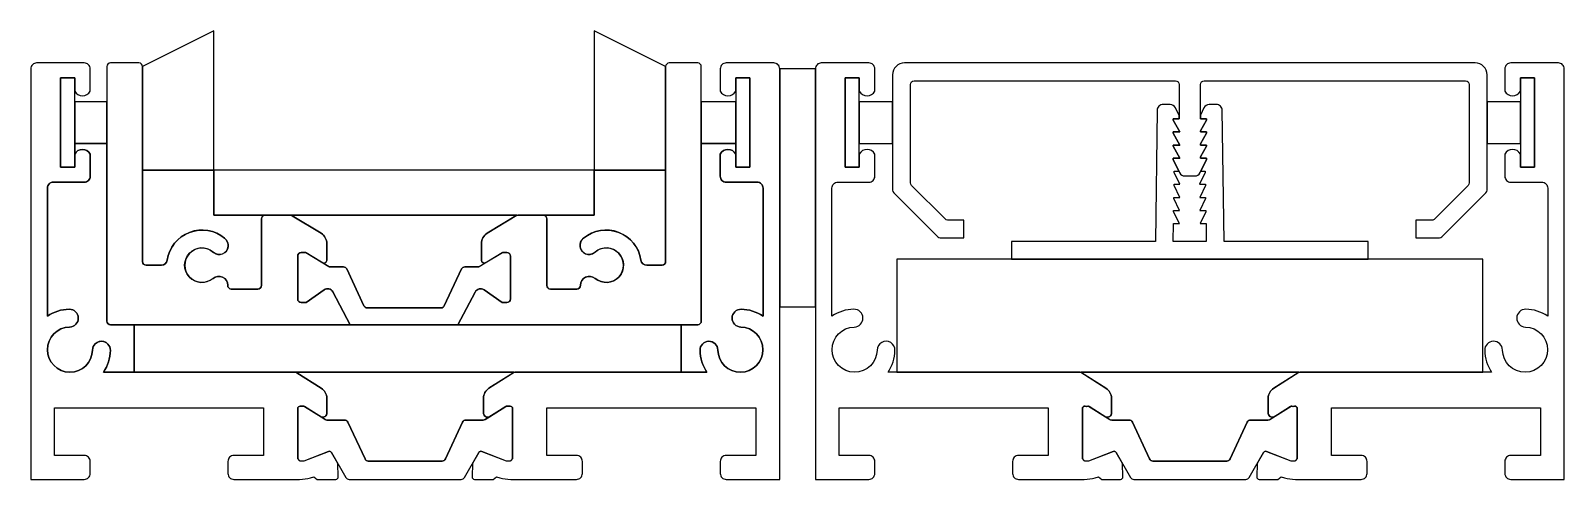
# Model space of a CAD drawing. Header units: millimetres. Extents: x 3014 to 3143, y 1712 to 1750.
import ezdxf

# ---------------------------------------------------------------- set-up
doc = ezdxf.new("R2010")
doc.units = ezdxf.units.MM

msp = doc.modelspace()

# ---------------------------------------------------------------- linework, layer by layer
at = {"color": 32, "true_color": 0xcd6928}
for points in [[(3029.25, 1749.56), (3023.25, 1746.56), (3023.25, 1737.86), (3029.25, 1737.86)], [(3067.25, 1746.56), (3061.25, 1749.57), (3061.25, 1737.86), (3067.25, 1737.86)], [(3017.54, 1745.6), (3016.34, 1745.6), (3016.34, 1738.1), (3017.54, 1738.1)], [(3074.34, 1745.6), (3073.14, 1745.6), (3073.14, 1738.1), (3074.34, 1738.1)], [(3079.84, 1746.36), (3076.84, 1746.36), (3076.84, 1726.36), (3079.84, 1726.36)], [(3083.54, 1745.6), (3082.34, 1745.6), (3082.34, 1738.1), (3083.54, 1738.1)], [(3140.34, 1745.6), (3139.14, 1745.6), (3139.14, 1738.1), (3140.34, 1738.1)], [(3020.25, 1743.6), (3017.54, 1743.6), (3017.54, 1740.1), (3020.25, 1740.1)], [(3073.14, 1743.6), (3070.25, 1743.6), (3070.25, 1740.1), (3073.14, 1740.1)], [(3086.34, 1743.6), (3083.54, 1743.6), (3083.54, 1740.1), (3086.34, 1740.1)], [(3139.14, 1743.6), (3136.34, 1743.6), (3136.34, 1740.1), (3139.14, 1740.1)], [(3061.25, 1737.86), (3029.25, 1737.86), (3029.25, 1734.06), (3061.25, 1734.06)], [(3135.99, 1730.36), (3086.69, 1730.36), (3086.69, 1720.86), (3135.99, 1720.86)], [(3068.54, 1724.86), (3022.54, 1724.86), (3022.54, 1720.86), (3054.6, 1720.86), (3068.54, 1720.86)]]:
    msp.add_lwpolyline(points, close=True, dxfattribs=at)
for points in [[(3016.34, 1745.6), (3017.54, 1745.6), (3017.54, 1744.5, 0.615385), (3018.84, 1744.5), (3018.84, 1746.36, 0.414214), (3018.34, 1746.86), (3014.34, 1746.86, 0.414214), (3013.84, 1746.36), (3013.84, 1711.86), (3018.34, 1711.86, 0.414214), (3018.84, 1712.36), (3018.84, 1713.36, 0.414214), (3018.34, 1713.86), (3015.84, 1713.86), (3015.84, 1717.86), (3033.43, 1717.86), (3033.43, 1713.86), (3030.93, 1713.86, 0.414214), (3030.43, 1713.36), (3030.43, 1712.36, 0.414214), (3030.93, 1711.86), (3036.46, 1711.86, 0.066953), (3037.38, 1711.99), (3037.66, 1712.06), (3037.93, 1711.86), (3039.51, 1711.86, 0.43189), (3039.7, 1712.07), (3039.68, 1713.19), (3039.14, 1714.12, 0.370093), (3038.9, 1714.21), (3036.81, 1713.4), (3036.6, 1713.4, -0.414214), (3036.3, 1713.7), (3036.3, 1717.81, -0.414214), (3036.5, 1718.01), (3036.77, 1718.01, -0.142198), (3036.88, 1717.98), (3038.26, 1717.11, 0.563048), (3038.75, 1717.46), (3038.75, 1718.68, 0.256885), (3038.28, 1719.52), (3036.24, 1720.82, 0.142198), (3036.08, 1720.86), (3019.96, 1720.86, 0.144879), (3020.54, 1722.7, 1), (3019.04, 1722.73, -2.355852), (3017.11, 1724.66, 1), (3017.08, 1726.16, 0.144879), (3015.24, 1725.58), (3015.24, 1726.15), (3015.24, 1736.34, -0.414214), (3015.74, 1736.84), (3018.34, 1736.84, 0.414214), (3018.84, 1737.34), (3018.84, 1739.2, 0.615385), (3017.54, 1739.2), (3017.54, 1738.1), (3016.34, 1738.1)], [(3039.25, 1727.63, 0.4395), (3038.53, 1727.79), (3037.01, 1726.72), (3036.6, 1726.72, -0.414214), (3036.3, 1727.02), (3036.3, 1730.62, -0.414214), (3036.6, 1730.92), (3036.98, 1730.92), (3038.42, 1730.05, 0.544449), (3038.75, 1730.32), (3038.75, 1731.68, 0.261413), (3038.27, 1732.54), (3035.84, 1734.02, 0.137872), (3035.69, 1734.06), (3033.55, 1734.06, 0.414205), (3033.25, 1733.76), (3033.25, 1728.16, -0.414214), (3032.95, 1727.86), (3030.71, 1727.86, -0.418789), (3030.41, 1728.17, 0.642983), (3029.18, 1728.75, -2.215275), (3029.23, 1730.93, 1.023708), (3030.15, 1732.12, 0.587487), (3025.33, 1730.29, -0.372229), (3024.84, 1729.86), (3023.55, 1729.86, -0.414214), (3023.25, 1730.16), (3023.25, 1746.56, 0.414214), (3022.95, 1746.86), (3020.55, 1746.86, 0.414214), (3020.25, 1746.56), (3020.25, 1725.16, 0.414214), (3020.55, 1724.86), (3040.72, 1724.86)], [(3070.25, 1746.56, 0.414214), (3069.95, 1746.86), (3067.55, 1746.86, 0.414214), (3067.25, 1746.56), (3067.25, 1737.86), (3067.25, 1730.17, -0.414214), (3066.95, 1729.86), (3065.66, 1729.86, -0.375949), (3065.17, 1730.29, 0.587487), (3060.35, 1732.12, 1.023708), (3061.26, 1730.93, -2.215275), (3061.32, 1728.75, 0.642983), (3060.08, 1728.17, -0.418789), (3059.78, 1727.86), (3057.55, 1727.86, -0.414214), (3057.25, 1728.16), (3057.25, 1733.76, 0.414214), (3056.95, 1734.06), (3054.81, 1734.06, 0.137872), (3054.65, 1734.02), (3052.23, 1732.54, 0.261413), (3051.75, 1731.68), (3051.75, 1730.26, 0.465831), (3052.08, 1730.05), (3053.52, 1730.92), (3053.9, 1730.92, -0.414214), (3054.2, 1730.62), (3054.2, 1727.02, -0.414214), (3053.9, 1726.72), (3053.49, 1726.72), (3051.97, 1727.79, 0.463033), (3051.23, 1727.6), (3049.78, 1724.86), (3069.95, 1724.86, 0.414214), (3070.25, 1725.16)], [(3076.84, 1746.36, 0.414214), (3076.34, 1746.86), (3072.34, 1746.86, 0.414214), (3071.84, 1746.36), (3071.84, 1744.5, 0.615385), (3073.14, 1744.5), (3073.14, 1745.6), (3074.34, 1745.6), (3074.34, 1738.1), (3073.14, 1738.1), (3073.14, 1739.2, 0.615385), (3071.84, 1739.2), (3071.84, 1737.34, 0.414214), (3072.34, 1736.84), (3074.94, 1736.84, -0.414214), (3075.44, 1736.34), (3075.44, 1726.15), (3075.44, 1725.58, 0.144879), (3073.6, 1726.16, 1), (3073.57, 1724.66, -2.355852), (3071.64, 1722.73, 1), (3070.14, 1722.7, 0.144879), (3070.72, 1720.86), (3054.6, 1720.86, 0.142198), (3054.44, 1720.82), (3052.39, 1719.52, 0.256885), (3051.93, 1718.68), (3051.93, 1717.4, 0.507036), (3052.42, 1717.11), (3053.8, 1717.98, -0.142198), (3053.9, 1718.01), (3054.18, 1718.01, -0.414214), (3054.38, 1717.81), (3054.38, 1713.7, -0.414214), (3054.08, 1713.4), (3053.86, 1713.4), (3051.78, 1714.21, 0.370093), (3051.53, 1714.12), (3050.99, 1713.19), (3050.97, 1712.06, 0.408253), (3051.17, 1711.86), (3052.75, 1711.86), (3053.02, 1712.06), (3053.29, 1711.99, 0.066953), (3054.22, 1711.86), (3059.75, 1711.86, 0.414214), (3060.25, 1712.36), (3060.25, 1713.36, 0.414214), (3059.75, 1713.86), (3057.25, 1713.86), (3057.25, 1717.86), (3074.84, 1717.86), (3074.84, 1713.86), (3072.34, 1713.86, 0.414214), (3071.84, 1713.36), (3071.84, 1712.36, 0.414214), (3072.34, 1711.86), (3076.84, 1711.86)], [(3102.24, 1720.82, 0.142198), (3102.08, 1720.86), (3085.96, 1720.86, 0.144879), (3086.54, 1722.7, 1), (3085.04, 1722.73, -2.355852), (3083.11, 1724.66, 1), (3083.08, 1726.16, 0.144879), (3081.24, 1725.58), (3081.24, 1726.15), (3081.24, 1736.34, -0.414214), (3081.74, 1736.84), (3084.34, 1736.84, 0.414214), (3084.84, 1737.34), (3084.84, 1739.2, 0.615385), (3083.54, 1739.2), (3083.54, 1738.1), (3082.34, 1738.1), (3082.34, 1745.6), (3083.54, 1745.6), (3083.54, 1744.5, 0.615385), (3084.84, 1744.5), (3084.84, 1746.36, 0.414214), (3084.34, 1746.86), (3080.34, 1746.86, 0.414214), (3079.84, 1746.36), (3079.84, 1726.36), (3079.84, 1711.86), (3084.34, 1711.86, 0.414214), (3084.84, 1712.36), (3084.84, 1713.36, 0.414214), (3084.34, 1713.86), (3081.84, 1713.86), (3081.84, 1717.86), (3099.43, 1717.86), (3099.43, 1713.86), (3096.93, 1713.86, 0.414214), (3096.43, 1713.36), (3096.43, 1712.36, 0.414214), (3096.93, 1711.86), (3102.46, 1711.86, 0.066953), (3103.38, 1711.99), (3103.66, 1712.06), (3103.93, 1711.86), (3105.51, 1711.86, 0.43189), (3105.71, 1712.07), (3105.68, 1713.19), (3105.14, 1714.12, 0.370093), (3104.9, 1714.21), (3102.81, 1713.4), (3102.6, 1713.4, -0.414214), (3102.3, 1713.7), (3102.3, 1717.81, -0.414214), (3102.5, 1718.01), (3102.83, 1718.01), (3104.26, 1717.11, 0.563048), (3104.75, 1717.46), (3104.75, 1718.68, 0.256885), (3104.28, 1719.52)], [(3136.34, 1745.86, 0.414214), (3135.34, 1746.86), (3087.34, 1746.86, 0.414214), (3086.34, 1745.86), (3086.34, 1736.17, 0.198912), (3086.43, 1735.95), (3090.13, 1732.25, 0.198912), (3090.34, 1732.16), (3092.34, 1732.16), (3092.34, 1733.66), (3090.96, 1733.66, -0.198912), (3090.75, 1733.75), (3087.93, 1736.57, -0.198912), (3087.84, 1736.79), (3087.84, 1745.06, -0.414214), (3088.14, 1745.36), (3110.14, 1745.36, -0.414214), (3110.44, 1745.06), (3110.44, 1742.16), (3109.94, 1742.16), (3109.94, 1742.06), (3110.49, 1741.06), (3109.94, 1741.06), (3109.94, 1740.96), (3110.49, 1739.96), (3109.94, 1739.96), (3109.94, 1739.86), (3110.49, 1738.86), (3109.94, 1738.86), (3109.94, 1738.76), (3110.48, 1737.64, 0.287619), (3110.93, 1737.36), (3111.75, 1737.36, 0.287619), (3112.2, 1737.64), (3112.74, 1738.76), (3112.74, 1738.86), (3112.24, 1738.86), (3112.24, 1738.96), (3112.74, 1739.86), (3112.74, 1739.96), (3112.24, 1739.96), (3112.24, 1740.06), (3112.74, 1740.96), (3112.74, 1741.06), (3112.24, 1741.06), (3112.24, 1741.16), (3112.74, 1742.06), (3112.74, 1742.16), (3112.24, 1742.16), (3112.24, 1745.06, -0.414214), (3112.54, 1745.36), (3134.54, 1745.36, -0.414214), (3134.84, 1745.06), (3134.84, 1736.79, -0.198912), (3134.75, 1736.57), (3131.88, 1733.71, -0.198912), (3131.78, 1733.66), (3130.34, 1733.66), (3130.34, 1732.16), (3132.34, 1732.16, 0.198912), (3132.55, 1732.25), (3136.25, 1735.95, 0.198912), (3136.34, 1736.17)], [(3142.84, 1746.36, 0.414214), (3142.34, 1746.86), (3138.34, 1746.86, 0.414214), (3137.84, 1746.36), (3137.84, 1744.5, 0.615385), (3139.14, 1744.5), (3139.14, 1745.6), (3140.34, 1745.6), (3140.34, 1738.1), (3139.14, 1738.1), (3139.14, 1739.2, 0.615385), (3137.84, 1739.2), (3137.84, 1737.34, 0.414214), (3138.34, 1736.84), (3140.94, 1736.84, -0.414214), (3141.44, 1736.34), (3141.44, 1726.15), (3141.44, 1725.58, 0.144879), (3139.6, 1726.16, 1), (3139.57, 1724.66, -2.355852), (3137.64, 1722.73, 1), (3136.14, 1722.7, 0.144879), (3136.72, 1720.86), (3120.6, 1720.86, 0.142198), (3120.44, 1720.82), (3118.4, 1719.52, 0.256885), (3117.93, 1718.68), (3117.93, 1717.4, 0.620136), (3118.52, 1717.17), (3119.85, 1718.01), (3120.18, 1718.01, -0.414214), (3120.38, 1717.81), (3120.38, 1713.7, -0.414214), (3120.08, 1713.4), (3119.87, 1713.4), (3117.78, 1714.21, 0.370093), (3117.54, 1714.12), (3117, 1713.19), (3116.97, 1712.06, 0.408253), (3117.17, 1711.86), (3118.75, 1711.86), (3119.02, 1712.06), (3119.3, 1711.99, 0.066953), (3120.22, 1711.86), (3125.75, 1711.86, 0.414214), (3126.25, 1712.36), (3126.25, 1713.36, 0.414214), (3125.75, 1713.86), (3123.25, 1713.86), (3123.25, 1717.86), (3140.84, 1717.86), (3140.84, 1713.86), (3138.34, 1713.86, 0.414214), (3137.84, 1713.36), (3137.84, 1712.36, 0.414214), (3138.34, 1711.86), (3142.84, 1711.86)], [(3126.33, 1731.86), (3114.22, 1731.86), (3114.07, 1742.88, 0.414214), (3113.56, 1743.37), (3112.97, 1743.37, 0.284079), (3112.53, 1743.08), (3112.24, 1742.48), (3112.24, 1742.16), (3112.74, 1742.16), (3112.74, 1742.06), (3112.24, 1741.16), (3112.24, 1741.06), (3112.74, 1741.06), (3112.74, 1740.96), (3112.24, 1740.06), (3112.24, 1739.96), (3112.74, 1739.96), (3112.74, 1739.86), (3112.24, 1738.96), (3112.24, 1738.86), (3112.74, 1738.86), (3112.74, 1738.76), (3112.26, 1737.76), (3112.64, 1737.76), (3112.64, 1737.66), (3112.15, 1736.66), (3112.65, 1736.66), (3112.65, 1736.56), (3112.17, 1735.56), (3112.67, 1735.56), (3112.67, 1735.46), (3112.18, 1734.46), (3112.68, 1734.46), (3112.68, 1734.36), (3112.2, 1733.36), (3112.7, 1733.36), (3112.72, 1731.86), (3109.95, 1731.86), (3109.97, 1733.36), (3110.47, 1733.36), (3109.98, 1734.36), (3109.98, 1734.46), (3110.48, 1734.46), (3109.99, 1735.46), (3109.99, 1735.56), (3110.49, 1735.56), (3110.01, 1736.56), (3110.01, 1736.66), (3110.51, 1736.66), (3110.02, 1737.66), (3110.02, 1737.76), (3110.42, 1737.76), (3109.94, 1738.76), (3109.94, 1738.86), (3110.49, 1738.86), (3109.94, 1739.86), (3109.94, 1739.96), (3110.49, 1739.96), (3109.94, 1740.96), (3109.94, 1741.06), (3110.49, 1741.06), (3109.94, 1742.06), (3109.94, 1742.16), (3110.44, 1742.16), (3110.44, 1742.45), (3110.13, 1743.08, 0.284079), (3109.69, 1743.37), (3109.1, 1743.37, 0.414214), (3108.59, 1742.88), (3108.45, 1731.86), (3096.33, 1731.86), (3096.33, 1730.36), (3126.33, 1730.36)], [(3020.25, 1740.1), (3017.54, 1740.1), (3017.54, 1739.2, -0.615385), (3018.84, 1739.2), (3018.84, 1737.34, -0.414214), (3018.34, 1736.84), (3015.74, 1736.84, 0.414214), (3015.24, 1736.34), (3015.24, 1726.15), (3015.24, 1725.58, -0.144879), (3017.08, 1726.16, -1), (3017.11, 1724.66, 2.355852), (3019.04, 1722.73, -1), (3020.54, 1722.7, -0.144879), (3019.96, 1720.86), (3022.54, 1720.86), (3022.54, 1724.86), (3020.55, 1724.86, -0.414214), (3020.25, 1725.16)], [(3075.44, 1736.34, 0.414214), (3074.94, 1736.84), (3072.34, 1736.84, -0.414214), (3071.84, 1737.34), (3071.84, 1739.2, -0.615385), (3073.14, 1739.2), (3073.14, 1740.1), (3070.25, 1740.1), (3070.25, 1725.16, -0.414214), (3069.95, 1724.86), (3068.54, 1724.86), (3068.54, 1720.86), (3070.72, 1720.86, -0.144879), (3070.14, 1722.7, -1), (3071.64, 1722.73, 2.355852), (3073.57, 1724.66, -1), (3073.6, 1726.16, -0.144879), (3075.44, 1725.58), (3075.44, 1726.15)], [(3029.25, 1737.86), (3023.25, 1737.86), (3023.25, 1730.16, 0.414214), (3023.55, 1729.86), (3024.84, 1729.86, 0.369052), (3025.33, 1730.28, -0.588119), (3030.15, 1732.12, -1.071097), (3029.18, 1730.97, 2.14782), (3029.18, 1728.75, -0.642983), (3030.41, 1728.17, 0.418789), (3030.71, 1727.86), (3032.95, 1727.86, 0.414214), (3033.25, 1728.16), (3033.25, 1733.76, -0.414214), (3033.55, 1734.06), (3029.25, 1734.06)], [(3067.25, 1737.86), (3061.25, 1737.86), (3061.25, 1734.06), (3056.95, 1734.06, -0.414214), (3057.25, 1733.76), (3057.25, 1728.16, 0.414214), (3057.55, 1727.86), (3059.78, 1727.86, 0.418789), (3060.08, 1728.17, -0.642983), (3061.32, 1728.75, 2.14782), (3061.32, 1730.97, -1.071097), (3060.35, 1732.12, -0.588119), (3065.17, 1730.28, 0.372764), (3065.66, 1729.86), (3066.95, 1729.86, 0.414214), (3067.25, 1730.17)], [(3051.75, 1731.68, -0.261413), (3052.23, 1732.54), (3054.72, 1734.06), (3035.69, 1734.06, -0.137872), (3035.84, 1734.02), (3038.27, 1732.54, -0.261413), (3038.75, 1731.68), (3038.75, 1730.32, -0.544449), (3038.42, 1730.05), (3038.92, 1729.74, 0.137872), (3038.98, 1729.72), (3040.15, 1729.72, -0.291473), (3040.42, 1729.55), (3041.87, 1726.45, 0.291473), (3042.14, 1726.27), (3048.36, 1726.27, 0.291473), (3048.63, 1726.45), (3050.08, 1729.55, -0.291473), (3050.35, 1729.72), (3051.52, 1729.72, 0.137872), (3051.57, 1729.74), (3052.08, 1730.05, -0.465831), (3051.75, 1730.26)], [(3051.23, 1727.6, -0.463033), (3051.97, 1727.79), (3053.49, 1726.72), (3053.9, 1726.72, 0.414214), (3054.2, 1727.02), (3054.2, 1730.62, 0.414214), (3053.9, 1730.92), (3053.54, 1730.92, 0.137872), (3053.49, 1730.91), (3051.55, 1729.72), (3050.35, 1729.72, 0.291473), (3050.08, 1729.55), (3048.63, 1726.45, -0.291473), (3048.36, 1726.27), (3042.14, 1726.27, -0.291473), (3041.87, 1726.45), (3040.42, 1729.55, 0.291473), (3040.15, 1729.72), (3038.95, 1729.72), (3037.01, 1730.91, 0.137872), (3036.95, 1730.92), (3036.6, 1730.92, 0.414214), (3036.3, 1730.62), (3036.3, 1727.02, 0.414214), (3036.6, 1726.72), (3037.01, 1726.72), (3038.53, 1727.79, -0.4395), (3039.25, 1727.63), (3040.72, 1724.86), (3049.78, 1724.86)], [(3050.17, 1716.67, -0.291473), (3050.44, 1716.84), (3051.91, 1716.84, 0.142198), (3052.07, 1716.89), (3052.42, 1717.11, -0.507036), (3051.93, 1717.4), (3051.93, 1718.68, -0.256885), (3052.39, 1719.52), (3054.51, 1720.86), (3036.08, 1720.86, -0.142198), (3036.24, 1720.82), (3038.28, 1719.52, -0.256885), (3038.75, 1718.68), (3038.75, 1717.46, -0.563048), (3038.26, 1717.11), (3038.6, 1716.89, 0.142198), (3038.76, 1716.84), (3040.24, 1716.84, -0.291473), (3040.51, 1716.67), (3041.96, 1713.57, 0.291473), (3042.23, 1713.39), (3048.45, 1713.39, 0.291473), (3048.72, 1713.57)], [(3116.44, 1716.84), (3117.91, 1716.84, 0.142198), (3118.08, 1716.89), (3118.52, 1717.17, -0.620136), (3117.93, 1717.4), (3117.93, 1718.68, -0.256885), (3118.4, 1719.52), (3120.51, 1720.86), (3102.17, 1720.86), (3104.28, 1719.52, -0.256885), (3104.75, 1718.68), (3104.75, 1717.46, -0.563048), (3104.26, 1717.11), (3104.6, 1716.89, 0.142198), (3104.77, 1716.84), (3106.24, 1716.84, -0.291473), (3106.51, 1716.67), (3107.96, 1713.57, 0.291473), (3108.23, 1713.39), (3114.45, 1713.39, 0.291473), (3114.72, 1713.57), (3116.17, 1716.67, -0.291473)], [(3051.53, 1714.12, -0.370093), (3051.78, 1714.21), (3053.83, 1713.42, 0.197908), (3053.98, 1713.42, 0.516007), (3054.38, 1713.7), (3054.38, 1717.81, 0.414214), (3054.18, 1718.01), (3053.9, 1718.01, 0.142198), (3053.8, 1717.98), (3052.07, 1716.89, -0.142198), (3051.91, 1716.84), (3050.44, 1716.84, 0.291473), (3050.17, 1716.67), (3048.72, 1713.57, -0.291473), (3048.45, 1713.39), (3042.23, 1713.39, -0.291473), (3041.96, 1713.57), (3040.51, 1716.67, 0.291473), (3040.24, 1716.84), (3038.76, 1716.84, -0.142198), (3038.6, 1716.89), (3036.88, 1717.98, 0.142198), (3036.77, 1718.01), (3036.5, 1718.01, 0.414214), (3036.3, 1717.81), (3036.3, 1713.7, 0.516007), (3036.7, 1713.42, 0.197908), (3036.85, 1713.42), (3038.9, 1714.21, -0.370093), (3039.14, 1714.12), (3040.36, 1712.01, 0.267949), (3040.62, 1711.86), (3050.06, 1711.86, 0.267949), (3050.32, 1712.01)], [(3117.54, 1714.12, -0.370093), (3117.78, 1714.21), (3119.83, 1713.42, 0.197908), (3119.98, 1713.42, 0.516007), (3120.38, 1713.7), (3120.38, 1717.81, 0.661348), (3120.04, 1717.96, 0.345727), (3119.8, 1717.98), (3118, 1716.84), (3116.44, 1716.84, 0.291473), (3116.17, 1716.67), (3114.72, 1713.57, -0.291473), (3114.45, 1713.39), (3108.23, 1713.39, -0.291473), (3107.96, 1713.57), (3106.51, 1716.67, 0.291473), (3106.24, 1716.84), (3104.68, 1716.84), (3102.88, 1717.98, 0.345727), (3102.64, 1717.96, 0.661348), (3102.3, 1717.81), (3102.3, 1713.7, 0.516007), (3102.7, 1713.42, 0.197908), (3102.85, 1713.42), (3104.9, 1714.21, -0.370093), (3105.14, 1714.12), (3106.36, 1712.01, 0.267949), (3106.62, 1711.86), (3116.06, 1711.86, 0.267949), (3116.32, 1712.01)]]:
    msp.add_lwpolyline(points, format="xyb", close=True, dxfattribs=at)

doc.saveas('drawing.dxf')
